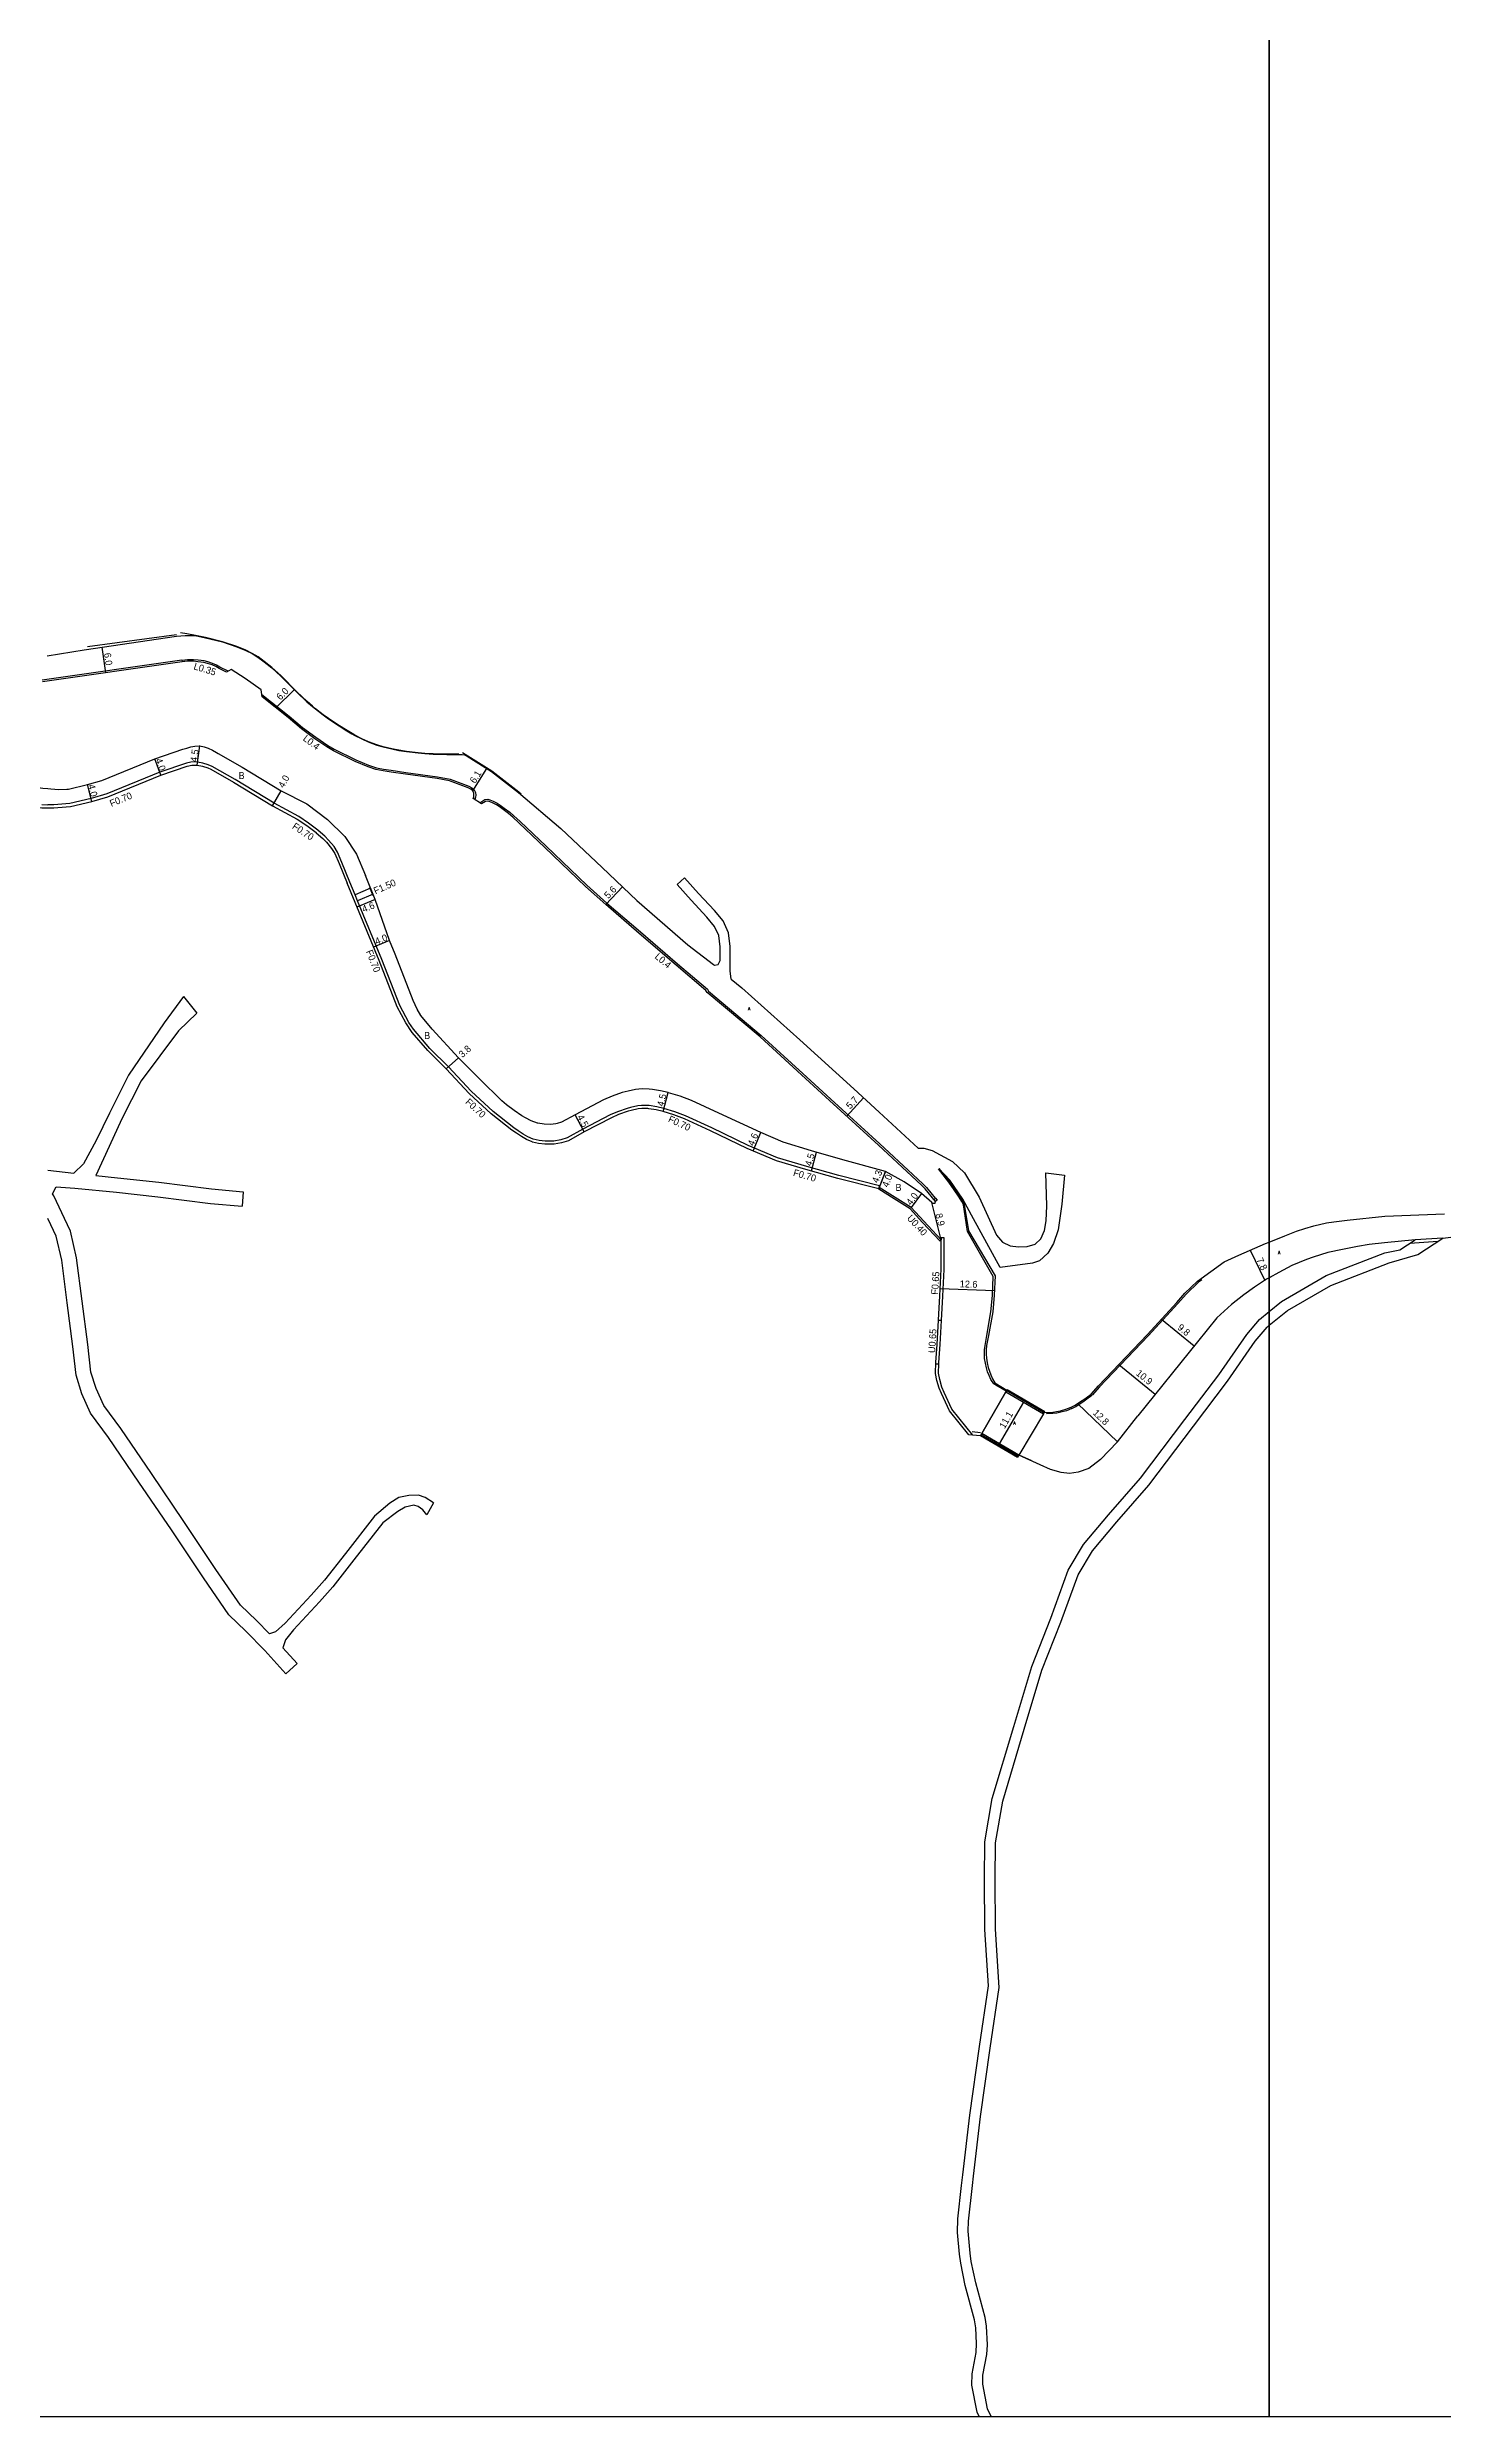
# Model space of a CAD drawing. Header units: metres. Extents: x -20000 to -16000, y -99000 to -96000.
# Drawn here: x -17083 to -16760, y -99000 to -98452 of the extents above; entities that cross this region are included whole.
import ezdxf

# ---------------------------------------------------------------- set-up
doc = ezdxf.new("R2010")
doc.units = ezdxf.units.M
doc.header["$LTSCALE"] = 2.5
for name, color, linetype in [('側溝・桝', 7, 'Continuous'), ('図郭', 7, 'Continuous'), ('幅員', 7, 'Continuous'), ('歩道・分離帯・安全施設', 7, 'Continuous'), ('舗装', 7, 'Continuous'), ('道路', 7, 'Continuous')]:
    doc.layers.add(name, color=color, linetype=linetype)
doc.styles.get("Standard").update_dxf_attribs({"font": ''})
doc.styles.add('YOKO_DECO', font='txt.shx', dxfattribs={"bigfont": 'extfont.shx'})
doc.styles.get('Standard').set_extended_font_data('@MS PGothic')

msp = doc.modelspace()

# ---------------------------------------------------------------- linework, layer by layer
at = {"layer": '側溝・桝'}
for points in [[(-17083.79, -98598.44), (-17051.43, -98593.84), (-17051.36, -98594.34)], [(-17040.74, -98596.45), (-17042.64, -98595.51), (-17043.47, -98595.06), (-17044.35, -98594.66), (-17045.43, -98594.32), (-17046.31, -98594.09), (-17047.71, -98593.91), (-17048.78, -98593.81), (-17050.14, -98593.81), (-17051.41, -98593.97)], [(-17032.96, -98601.84), (-17026.61, -98606.86), (-17023.57, -98609.45), (-17020.48, -98611.75), (-17017.71, -98613.63), (-17016.2, -98614.52), (-17011.23, -98616.98), (-17008.26, -98618.22), (-17006.47, -98618.79), (-17004.84, -98619.12), (-17003.03, -98619.38), (-16999.67, -98619.87), (-16992.34, -98620.88), (-16989.44, -98621.43), (-16985.07, -98623.04), (-16984.37, -98623.42), (-16983.86, -98623.9), (-16983.56, -98624.51), (-16983.49, -98625.14), (-16983.56, -98625.61), (-16983.7, -98626.12)], [(-16982.52, -98626.89), (-16981.37, -98626.16), (-16980.73, -98626.08), (-16980.24, -98626.19), (-16979.44, -98626.54), (-16978.51, -98626.99), (-16977.83, -98627.42), (-16976.89, -98628.11), (-16975.64, -98629.05), (-16974.66, -98629.88), (-16973.25, -98631.21), (-16967.21, -98636.93), (-16957.82, -98645.94), (-16953.16, -98650.06), (-16945.4, -98656.76), (-16936.85, -98664.09), (-16929.94, -98670), (-16929.65, -98670.48), (-16917.48, -98680.69), (-16907.85, -98689.46), (-16901.4, -98695.38), (-16890.09, -98705.76), (-16882.46, -98712.8), (-16880.01, -98715.05), (-16879.23, -98715.84), (-16877.23, -98718.33)], [(-16875.81, -98746.59), (-16875.5, -98740.92), (-16875.2, -98734.76), (-16875.17, -98727.49), (-16875.85, -98727.48), (-16875.85, -98727.94)], [(-16761.04, -98728.28), (-16767.47, -98728.75)], [(-16759.86, -98727.51), (-16766.27, -98727.97)], [(-16877.08, -98756.61), (-16876.41, -98756.63), (-16876.4, -98756.27), (-16876.13, -98752.17), (-16875.81, -98746.59), (-16876.49, -98746.55)], [(-16868.58, -98773.07), (-16873.39, -98767.12), (-16875.2, -98763.23), (-16875.68, -98762), (-16876.19, -98760.26), (-16876.48, -98758.77), (-16876.41, -98756.63)]]:
    msp.add_lwpolyline(points, dxfattribs=at)
at = {"layer": '側溝・桝', "flags": 128}
for points in [[(-17011.4, -98648.18), (-17012.62, -98645.22), (-17014.43, -98640.68), (-17015.47, -98638.27), (-17016.26, -98637.02), (-17017.51, -98635.54), (-17018.38, -98634.64), (-17019.91, -98633.29), (-17019.99, -98633.23), (-17022.14, -98631.58), (-17024.4, -98630.09), (-17030.12, -98626.99), (-17039.15, -98621.48), (-17044.45, -98618.47), (-17045.4, -98618.09), (-17046.61, -98617.7), (-17047.86, -98617.47), (-17048.28, -98617.45), (-17049.35, -98617.53), (-17050.41, -98617.72), (-17056.57, -98619.81), (-17068.84, -98624.85), (-17072.44, -98625.88), (-17077.34, -98627.02), (-17078.29, -98627.14), (-17081.05, -98627.34), (-17082.45, -98627.33)], [(-17083.8, -98627.32), (-17082.45, -98627.33)], [(-17007.83, -98646.61), (-17011.4, -98648.18)], [(-17010.82, -98649.57), (-17011.4, -98648.18)], [(-17007.25, -98648), (-17010.82, -98649.57)], [(-16899.56, -98713.07), (-16906.94, -98710.99), (-16913.74, -98709.01), (-16920.47, -98706.16), (-16928.92, -98702.06), (-16934.97, -98699.28), (-16937.46, -98698.34), (-16939.97, -98697.57), (-16941.66, -98697.17), (-16943.36, -98696.91), (-16943.69, -98696.88), (-16945.16, -98696.89), (-16946.05, -98696.99), (-16947.71, -98697.32), (-16948.5, -98697.54), (-16950.7, -98698.33), (-16952.39, -98699.06), (-16958.72, -98702.35), (-16962.34, -98704.37), (-16963.86, -98704.83), (-16965.46, -98705.09), (-16966.06, -98705.13), (-16967.47, -98705.13), (-16968.85, -98704.99), (-16970.2, -98704.66), (-16970.21, -98704.65), (-16971.42, -98704.14), (-16972.57, -98703.49), (-16973.71, -98702.73), (-16974.72, -98702.04), (-16979.49, -98698.29), (-16984.54, -98693.6), (-16989.81, -98687.93), (-16994.1, -98683.68), (-16997.89, -98679.24), (-16998.97, -98677.69), (-17001.09, -98673.75), (-17005.22, -98663.12), (-17010.82, -98649.57)], [(-16890.29, -98716.14), (-16890.11, -98715.46), (-16899.56, -98713.07)], [(-16876.14, -98728.21), (-16880.16, -98723.94), (-16883.05, -98720.75), (-16886.72, -98718.46), (-16890.32, -98716.24), (-16890.29, -98716.14)], [(-16876.14, -98728.21), (-16875.85, -98727.94)]]:
    msp.add_lwpolyline(points, dxfattribs=at)
at = {"layer": '側溝・桝'}
msp.add_lwpolyline([(-16877.2, -98718.31), (-16876.82, -98718.78), (-16877.18, -98719.07), (-16877.56, -98718.6)], close=True, dxfattribs=at)
at = {"layer": '図郭'}
for points in [[(-17600, -99000), (-16800, -99000), (-16800, -98400), (-17600, -98400)], [(-16800, -99000), (-16000, -99000), (-16000, -98400), (-16800, -98400)]]:
    msp.add_lwpolyline(points, close=True, dxfattribs=at)
at = {"layer": '幅員'}
for points in [[(-17069.99, -98590.94), (-17069.15, -98596.86)], [(-17029.69, -98604.96), (-17025.43, -98600.73)], [(-16984.2, -98624.15), (-16980.92, -98619)], [(-16953.43, -98650.38), (-16949.56, -98646.32)], [(-16897.69, -98699.35), (-16893.81, -98695.12)], [(-16804.4, -98730.31), (-16801.03, -98737.3)], [(-16876.09, -98739.19), (-16863.54, -98739.65)], [(-16824.96, -98746.26), (-16817.33, -98752.43)], [(-16834.82, -98756.77), (-16826.38, -98763.61)], [(-16862.42, -98775.07), (-16856.79, -98765.5)], [(-16844.38, -98765.8), (-16835.1, -98774.61)]]:
    msp.add_lwpolyline(points, dxfattribs=at)
at = {"layer": '幅員', "flags": 128}
for points in [[(-17056.32, -98620.47), (-17057.73, -98616.72)], [(-17047.92, -98618.2), (-17047.34, -98613.73)], [(-17072.26, -98626.56), (-17073.27, -98622.69)], [(-17030.46, -98627.6), (-17028.52, -98624.1)], [(-17006.73, -98649.27), (-17010.98, -98651.03)], [(-17003.47, -98658.72), (-17007.17, -98660.24)], [(-16987.5, -98685.86), (-16990.32, -98688.41)], [(-16940.16, -98698.25), (-16939.02, -98693.9)], [(-16958.39, -98702.96), (-16960.53, -98699.01)], [(-16919.35, -98707.39), (-16917.61, -98703.13)], [(-16905.89, -98712.01), (-16904.67, -98707.68)], [(-16890.29, -98716.14), (-16888.75, -98712.12)], [(-16888.75, -98712.12), (-16890.18, -98715.86)], [(-16880.39, -98717.25), (-16882.8, -98720.44)], [(-16875.85, -98727.94), (-16878.02, -98719.31)]]:
    msp.add_lwpolyline(points, dxfattribs=at)
at = {"layer": '歩道・分離帯・安全施設'}
for points in [[(-17052.68, -98588.08), (-17073.3, -98590.81)], [(-16987.39, -98615.65), (-16990.15, -98615.66), (-16993.35, -98615.59), (-16995.3, -98615.48), (-16996.8, -98615.33), (-16999.48, -98615.01), (-17001.25, -98614.72), (-17002.87, -98614.39), (-17004.92, -98613.92), (-17006.36, -98613.5), (-17008.33, -98612.76), (-17009.83, -98612.07), (-17011.45, -98611.27), (-17012.1, -98610.9), (-17013.27, -98610.21), (-17015.04, -98609.08), (-17017.55, -98607.42), (-17018.75, -98606.52), (-17020.54, -98605.15), (-17021.25, -98604.58), (-17022.49, -98603.49), (-17024.84, -98601.25), (-17028.51, -98597.56), (-17030.63, -98595.65), (-17032.4, -98594.23), (-17033.85, -98593.16), (-17035.17, -98592.37), (-17036.66, -98591.64), (-17038.73, -98590.76), (-17042.06, -98589.65), (-17045.99, -98588.68), (-17048.34, -98588.21), (-17050.3, -98587.86), (-17051.81, -98587.63)], [(-16972.97, -98624.88), (-16973.54, -98624.43), (-16979.78, -98619.61), (-16986.54, -98615.31)], [(-16860.81, -98762.95), (-16863.22, -98761.56), (-16863.68, -98761.19), (-16864.38, -98760.26), (-16864.78, -98759.32), (-16865.13, -98758.44), (-16865.38, -98757.55), (-16865.65, -98756.46), (-16865.82, -98755.36), (-16865.85, -98754.38), (-16865.82, -98753.37), (-16865.71, -98752.37), (-16865.33, -98750.04), (-16864.37, -98744.58), (-16864.03, -98740.77), (-16863.88, -98736.39), (-16869.78, -98725.98), (-16870.72, -98719.82), (-16871.13, -98719.06), (-16871.88, -98717.84), (-16872.87, -98716.36), (-16874.08, -98714.63), (-16876.5, -98711.54)], [(-16815.59, -98737.18), (-16816.34, -98737.73), (-16819.25, -98740.47), (-16821.15, -98742.64), (-16828.01, -98750.1), (-16839.23, -98761.93), (-16840.97, -98763.83)], [(-16852.19, -98767.88), (-16860.67, -98762.86)], [(-16845.65, -98766.94), (-16844.74, -98766.47), (-16844.18, -98766.09), (-16843.08, -98765.37), (-16842.17, -98764.73), (-16841, -98763.85)], [(-16845.67, -98766.95), (-16846.91, -98767.43), (-16848.22, -98767.77), (-16849.14, -98767.98), (-16850.02, -98768.1), (-16851.55, -98768.19)], [(-16868.67, -98772.23), (-16866.81, -98772.5)], [(-16866.66, -98773.04), (-16858.19, -98777.88)], [(-16857.73, -98777.73), (-16855.14, -98778.91)]]:
    msp.add_lwpolyline(points, dxfattribs=at)
at = {"layer": '歩道・分離帯・安全施設', "flags": 128}
for points in [[(-17008.07, -98646.39), (-17008, -98646.57)], [(-17008, -98646.57), (-17007.96, -98646.66), (-17007.4, -98648.06), (-17007.28, -98648.34)]]:
    msp.add_lwpolyline(points, dxfattribs=at)
at = {"layer": '舗装'}
for points in [[(-16860.91, -98763.1), (-16866.46, -98772.71)], [(-16852.2, -98768.17), (-16857.89, -98777.71)]]:
    msp.add_lwpolyline(points, dxfattribs=at)
at = {"layer": '道路'}
for points in [[(-17082.64, -98592.92), (-17074.07, -98591.55), (-17052.68, -98588.35), (-17050.69, -98588.21), (-17048.35, -98588.25), (-17046, -98588.73), (-17042.07, -98589.69), (-17038.75, -98590.8), (-17036.68, -98591.68), (-17035.19, -98592.41), (-17033.87, -98593.2), (-17032.43, -98594.27), (-17030.66, -98595.69), (-17028.54, -98597.6), (-17024.87, -98601.28), (-17022.52, -98603.52), (-17021.28, -98604.62), (-17020.57, -98605.19), (-17018.78, -98606.55), (-17017.57, -98607.46), (-17015.07, -98609.12), (-17013.29, -98610.25), (-17012.12, -98610.94), (-17011.47, -98611.31), (-17009.85, -98612.11), (-17008.35, -98612.8), (-17006.38, -98613.54), (-17004.93, -98613.96), (-17002.88, -98614.44), (-17001.26, -98614.77), (-16999.48, -98615.06), (-16996.8, -98615.37), (-16995.31, -98615.53), (-16993.36, -98615.64), (-16990.15, -98615.71), (-16987.39, -98615.69), (-16986.62, -98615.69), (-16986.1, -98615.82), (-16985.51, -98616.08), (-16979.83, -98619.69), (-16973.6, -98624.51), (-16963.86, -98632.82), (-16954.27, -98641.82), (-16946.23, -98649.5), (-16934.49, -98659.74), (-16928.5, -98664.25), (-16928.26, -98664.45)], [(-16878.02, -98719.31), (-16877.83, -98719.47), (-16877.28, -98719.42), (-16877.18, -98719.07), (-16879.54, -98716.12), (-16880.31, -98715.35), (-16882.74, -98713.11), (-16890.37, -98706.07), (-16901.68, -98695.69), (-16908.14, -98689.77), (-16917.75, -98681.01), (-16929.97, -98670.76), (-16930.26, -98670.27), (-16937.12, -98664.41), (-16945.67, -98657.08), (-16953.43, -98650.38), (-16958.1, -98646.25), (-16967.5, -98637.23), (-16973.54, -98631.51), (-16974.94, -98630.19), (-16975.9, -98629.38), (-16977.13, -98628.44), (-16978.07, -98627.77), (-16978.72, -98627.36), (-16979.62, -98626.92), (-16980.38, -98626.59), (-16980.75, -98626.5), (-16981.22, -98626.56), (-16982.14, -98627.14), (-16984.07, -98625.88), (-16983.97, -98625.52), (-16983.91, -98625.13), (-16983.97, -98624.63), (-16984.2, -98624.15), (-16984.61, -98623.76), (-16985.24, -98623.42), (-16989.55, -98621.83), (-16992.41, -98621.29), (-16999.73, -98620.28), (-17003.09, -98619.8), (-17004.91, -98619.53), (-17006.58, -98619.2), (-17008.41, -98618.61), (-17011.4, -98617.36), (-17016.4, -98614.89), (-17017.93, -98613.98), (-17020.73, -98612.09), (-17023.83, -98609.78), (-17026.88, -98607.19), (-17032.89, -98602.43), (-17033.08, -98600.77), (-17036.85, -98598.15), (-17040.09, -98596.11), (-17041.14, -98596.66), (-17042.81, -98595.83), (-17043.63, -98595.39), (-17044.48, -98595), (-17045.53, -98594.67), (-17046.38, -98594.45), (-17047.75, -98594.27), (-17048.8, -98594.18), (-17050.12, -98594.18), (-17051.35, -98594.33), (-17083.72, -98598.93)], [(-16924.4, -98667.67), (-16924.65, -98665.75), (-16924.66, -98663.38), (-16924.69, -98660.08), (-16925.02, -98656.96), (-16926.3, -98654.21), (-16928.32, -98651.77), (-16932.01, -98647.83), (-16935.22, -98644.27)], [(-16928.26, -98664.45), (-16927.41, -98664.24), (-16926.97, -98663.39), (-16927.01, -98660.21), (-16927.27, -98657.58), (-16928.27, -98655.46), (-16930.06, -98653.3), (-16933.71, -98649.4), (-16936.94, -98645.81)], [(-16924.4, -98667.67), (-16921.95, -98669.71), (-16908.54, -98681.68), (-16896.1, -98693.01), (-16890.23, -98698.4), (-16881.18, -98706.72)], [(-16881.18, -98706.72), (-16879.91, -98706.76), (-16877.95, -98707.26), (-16873.25, -98709.8), (-16870.44, -98712.43), (-16867.1, -98718.1), (-16863.04, -98726.82), (-16861.72, -98728.47), (-16859.89, -98729.35), (-16857.96, -98729.54), (-16855.98, -98729.48), (-16854.17, -98728.97), (-16852.81, -98727.74), (-16851.95, -98725.81), (-16851.59, -98723.57), (-16851.43, -98720.1), (-16851.64, -98712.47)], [(-16847.38, -98712.96), (-16847.95, -98719.72), (-16848.81, -98725.59), (-16849.87, -98728.81), (-16851.23, -98731.04), (-16853.17, -98732.79), (-16854.78, -98733.34), (-16862.22, -98734.34), (-16868.38, -98723.05), (-16870.84, -98718.53), (-16873.84, -98714.14), (-16876.39, -98711.46)], [(-16876.39, -98711.46), (-16873.94, -98714.55), (-16872.72, -98716.29), (-16871.77, -98717.75), (-16871.01, -98718.99), (-16870.59, -98719.79), (-16869.52, -98725.82), (-16863.42, -98736.29), (-16863.58, -98740.76), (-16863.95, -98744.61), (-16864.96, -98750.05), (-16865.37, -98752.39), (-16865.47, -98753.36), (-16865.5, -98754.38), (-16865.41, -98755.3), (-16865.22, -98756.39), (-16864.97, -98757.48), (-16864.39, -98759.17), (-16864.03, -98760.05), (-16863.5, -98760.97), (-16860.68, -98762.71)], [(-16800, -98728.45), (-16799.67, -98728.31), (-16796.44, -98727.02), (-16793.71, -98725.95), (-16791.75, -98725.35), (-16789.71, -98724.71), (-16786.75, -98724.03), (-16785.1, -98723.8), (-16781.97, -98723.36), (-16773.31, -98722.46), (-16759.49, -98721.92)], [(-16765.63, -98731.3), (-16759.86, -98727.51), (-16742.85, -98725.38), (-16729.51, -98723.2), (-16722.28, -98722.08), (-16706.49, -98719.74), (-16705.61, -98720.54)], [(-16866.75, -98773.22), (-16869.5, -98773), (-16873.98, -98767.47), (-16875.83, -98763.49), (-16876.31, -98762.24), (-16876.85, -98760.43), (-16877.16, -98758.82), (-16877.07, -98756.23), (-16876.8, -98752.13), (-16876.17, -98740.88), (-16875.87, -98734.74), (-16875.85, -98727.94)], [(-16821.41, -98742.4), (-16819.5, -98740.23), (-16816.57, -98737.46), (-16810.45, -98733.01), (-16807.04, -98731.48), (-16800.89, -98728.75), (-16800, -98728.45)], [(-16769.81, -98730.26), (-16766.27, -98727.97), (-16773.34, -98728.64), (-16776.88, -98729.01), (-16779.63, -98729.44), (-16783.09, -98730.13), (-16786.46, -98730.89), (-16789.82, -98731.91), (-16791.39, -98732.48), (-16794.79, -98733.9), (-16797.79, -98735.49), (-16800, -98736.7)], [(-16800, -98736.7), (-16800.67, -98737.06), (-16803.4, -98738.84), (-16805.9, -98740.68), (-16808.7, -98742.88), (-16812.09, -98745.93), (-16816.59, -98751.51)], [(-16799.05, -98736.18), (-16800, -98736.7)], [(-16841.22, -98763.59), (-16839.49, -98761.69), (-16828.26, -98749.86), (-16821.41, -98742.4)], [(-16816.59, -98751.51), (-16830.43, -98768.6)], [(-16866.46, -98772.71), (-16860.91, -98763.1)], [(-16860.68, -98762.71), (-16860.91, -98763.1), (-16852.2, -98768.17), (-16851.98, -98767.8)], [(-16860.91, -98763.1), (-16852.2, -98768.17)], [(-16845.8, -98766.63), (-16844.92, -98766.17), (-16844.38, -98765.8), (-16843.28, -98765.08), (-16842.38, -98764.45), (-16841.22, -98763.59)], [(-16852.2, -98768.17), (-16857.89, -98777.71)], [(-16851.98, -98767.8), (-16851.57, -98767.84), (-16850.05, -98767.75), (-16849.2, -98767.63), (-16848.3, -98767.43), (-16847.02, -98767.1), (-16845.8, -98766.63)], [(-16839.02, -98778.72), (-16835.1, -98774.61), (-16830.43, -98768.6)], [(-16852.99, -98779.94), (-16857.89, -98777.71), (-16866.46, -98772.71), (-16866.75, -98773.22)], [(-16857.89, -98777.71), (-16866.46, -98772.71)], [(-16839.02, -98778.72), (-16841.7, -98780.8), (-16844.16, -98781.61), (-16846.22, -98781.92), (-16848.14, -98781.7), (-16850.62, -98781.02), (-16852.99, -98779.94)]]:
    msp.add_lwpolyline(points, dxfattribs=at)
at = {"layer": '道路', "flags": 128}
for points in [[(-17125.6, -98612.15), (-17123.03, -98612.87), (-17106.84, -98618.57), (-17098.03, -98621.09), (-17092.26, -98622.29), (-17083.6, -98623.52), (-17082.45, -98623.62)], [(-17126.17, -98617.45), (-17124.39, -98617.16), (-17108.17, -98622.34), (-17099.18, -98625.23), (-17093.01, -98626.67), (-17083.84, -98628.02), (-17082.45, -98628.03)], [(-17082.45, -98623.62), (-17081.76, -98623.68), (-17079.91, -98623.79), (-17078.07, -98623.75), (-17077.71, -98623.72), (-17073.27, -98622.69), (-17069.93, -98621.72), (-17057.73, -98616.72), (-17051.25, -98614.52), (-17050.32, -98614.25), (-17049.38, -98613.97), (-17048.43, -98613.77), (-17047.48, -98613.72), (-17047.34, -98613.73), (-17046.33, -98613.93), (-17045.35, -98614.3), (-17044.41, -98614.76), (-17043.47, -98615.25), (-17043.06, -98615.46), (-17037.48, -98618.64), (-17028.52, -98624.1), (-17022.53, -98627.11), (-17017.75, -98630.79), (-17013.74, -98634.7), (-17011.09, -98638.76), (-17009.02, -98643.73)], [(-17082.45, -98628.03), (-17081.03, -98628.04), (-17078.22, -98627.84), (-17077.22, -98627.71), (-17072.26, -98626.56), (-17068.61, -98625.51), (-17056.32, -98620.47), (-17050.23, -98618.4), (-17049.19, -98618.22), (-17048.13, -98618.18), (-17047.92, -98618.2), (-17046.68, -98618.42), (-17045.47, -98618.81), (-17044.74, -98619.1), (-17039.51, -98622.09), (-17030.46, -98627.6), (-17024.77, -98630.68), (-17022.55, -98632.15), (-17020.43, -98633.77), (-17020.37, -98633.82), (-17018.85, -98635.15), (-17018.03, -98636), (-17016.83, -98637.44), (-17016.09, -98638.6), (-17015.08, -98640.94), (-17013.27, -98645.48)], [(-16878.02, -98719.31), (-16880.39, -98717.25), (-16884.41, -98714.54), (-16888.75, -98712.12), (-16898.58, -98709.4), (-16905.89, -98707.34), (-16912.44, -98705.33), (-16917.61, -98703.13), (-16927.29, -98698.63), (-16933.57, -98695.74), (-16936.24, -98694.74), (-16938.96, -98693.91), (-16939.02, -98693.9), (-16940.8, -98693.46), (-16942.6, -98693.15), (-16943.4, -98693.07), (-16945.05, -98693.06), (-16946.55, -98693.2), (-16948.26, -98693.53), (-16949.61, -98693.9), (-16951.93, -98694.72), (-16953.95, -98695.58), (-16960.53, -98699.01), (-16963.65, -98700.75), (-16964.64, -98701.06), (-16964.97, -98701.13), (-16966.23, -98701.28), (-16967.71, -98701.22), (-16969.16, -98700.95), (-16969.23, -98700.93), (-16970.65, -98700.41), (-16972.02, -98699.74), (-16972.81, -98699.29), (-16974.65, -98698.07), (-16976.39, -98696.72), (-16977.48, -98695.8), (-16982.65, -98690.71), (-16987.5, -98685.86), (-16993.6, -98679.23), (-16996.17, -98676.07), (-16997.07, -98674.58), (-16997.98, -98672.63), (-17002.16, -98661.89), (-17003.47, -98658.72), (-17006.73, -98649.27), (-17009.02, -98643.73)], [(-16936.94, -98645.81), (-16935.22, -98644.27)], [(-16890.29, -98716.14), (-16899.74, -98713.75), (-16907.13, -98711.66), (-16913.98, -98709.67), (-16920.76, -98706.79), (-16929.22, -98702.7), (-16935.24, -98699.92), (-16937.69, -98699.01), (-16940.16, -98698.25), (-16941.79, -98697.86), (-16943.44, -98697.61), (-16943.72, -98697.59), (-16945.12, -98697.59), (-16945.95, -98697.68), (-16947.55, -98698), (-16948.29, -98698.21), (-16950.45, -98698.98), (-16952.09, -98699.69), (-16958.39, -98702.96), (-16962.06, -98705.02), (-16963.7, -98705.51), (-16965.38, -98705.79), (-16966.04, -98705.83), (-16967.51, -98705.83), (-16968.97, -98705.68), (-16970.39, -98705.33), (-16970.46, -98705.31), (-16971.73, -98704.77), (-16972.94, -98704.08), (-16974.11, -98703.31), (-16975.13, -98702.6), (-16979.94, -98698.83), (-16985.03, -98694.09), (-16990.32, -98688.41), (-16994.61, -98684.15), (-16998.17, -98679.99), (-16999.7, -98677.8), (-17001.7, -98674.09), (-17005.87, -98663.38), (-17013.27, -98645.48)], [(-17051.07, -98671.65), (-17055.56, -98677.79), (-17063.83, -98689.84), (-17068.16, -98698.68), (-17071.28, -98705), (-17074.18, -98710.36), (-17076.47, -98712.54)], [(-17051.07, -98671.65), (-17048, -98675.56)], [(-17048, -98675.56), (-17052.22, -98679.59), (-17060.85, -98691.21), (-17065.32, -98699.93), (-17068.29, -98706.37), (-17071.35, -98713.06)], [(-17082.45, -98711.85), (-17076.47, -98712.54)], [(-17081.34, -98717.28), (-17080.49, -98715.65), (-17076.2, -98715.96), (-17066.56, -98716.94), (-17057.01, -98718), (-17044.85, -98719.5), (-17037.48, -98720.18)], [(-17071.35, -98713.06), (-17066.35, -98713.57), (-17056.79, -98714.62), (-17044.64, -98716.12), (-17037.27, -98716.81)], [(-16875.85, -98727.94), (-16879.88, -98723.65), (-16882.8, -98720.44), (-16886.5, -98718.12), (-16890.18, -98715.86), (-16890.29, -98716.14)], [(-16851.64, -98712.47), (-16847.38, -98712.96)], [(-17031.2, -98819.01), (-17034.19, -98815.96), (-17037.88, -98812.38), (-17043.6, -98804.14), (-17050.97, -98793.02), (-17058.51, -98781.99), (-17065.54, -98771.59), (-17069.51, -98766.24), (-17071.27, -98762.3), (-17072.47, -98758.52), (-17073.21, -98752.15), (-17074.51, -98742.15), (-17075.8, -98732.06), (-17077.19, -98725.94), (-17078.61, -98722.97), (-17081.04, -98717.75), (-17081.34, -98717.28)], [(-17037.27, -98716.81), (-17037.48, -98720.18)], [(-17027.4, -98828.27), (-17032.29, -98822.9), (-17036.66, -98818.43), (-17040.56, -98814.65), (-17046.49, -98806.1), (-17053.88, -98794.97), (-17061.42, -98783.93), (-17068.4, -98773.62), (-17072.55, -98768.02), (-17074.55, -98763.55), (-17075.9, -98759.26), (-17076.69, -98752.58), (-17077.99, -98742.51), (-17079.25, -98732.67), (-17080.52, -98727.1), (-17081.77, -98724.47), (-17082.45, -98723.01)], [(-16800, -98744.47), (-16797.17, -98742.19), (-16786.84, -98736.2), (-16773.25, -98730.97), (-16769.81, -98730.26)], [(-16800, -98747.69), (-16795.75, -98744.26), (-16785.75, -98738.46), (-16772.29, -98733.28), (-16765.63, -98731.3)], [(-16864.92, -98900.4), (-16865.78, -98887.38), (-16865.88, -98875.74), (-16865.78, -98867.09), (-16864.08, -98857.12), (-16859.09, -98840.46), (-16854.94, -98826.57), (-16850.51, -98815.42), (-16846.48, -98804.28), (-16842.94, -98798.4), (-16837.15, -98791.51), (-16829.76, -98783.07), (-16819.54, -98769.48), (-16811.7, -98759.16), (-16805.22, -98749.84), (-16802.28, -98746.32), (-16800, -98744.47)], [(-16862.44, -98900.76), (-16863.28, -98887.29), (-16863.38, -98875.74), (-16863.28, -98867.32), (-16861.64, -98857.69), (-16856.67, -98841.08), (-16852.58, -98827.39), (-16848.17, -98816.31), (-16844.22, -98805.36), (-16840.9, -98799.86), (-16835.25, -98793.14), (-16827.82, -98784.64), (-16817.55, -98770.99), (-16809.68, -98760.63), (-16803.23, -98751.36), (-16800.52, -98748.11), (-16800, -98747.69)], [(-16993.26, -98788.77), (-16995.22, -98787.51), (-16996.77, -98786.96), (-16998.95, -98787.08), (-17001.29, -98787.52), (-17003.37, -98788.85), (-17006.88, -98791.82), (-17013.62, -98800.42), (-17018.45, -98806.64), (-17021.55, -98810.09), (-17027.59, -98816.57), (-17029.82, -98818.55), (-17031.2, -98819.01)], [(-16994.78, -98791.48), (-16995.74, -98790.35), (-16996.83, -98789.56), (-16997.85, -98789.24), (-16999.79, -98789.74), (-17001.53, -98790.71), (-17004.97, -98793.34), (-17011.71, -98801.94), (-17016.54, -98808.16), (-17019.64, -98811.6), (-17025.68, -98818.09), (-17027.47, -98820.44), (-17028.14, -98822.26)], [(-16993.26, -98788.77), (-16994.78, -98791.48)], [(-17024.81, -98825.91), (-17028.14, -98822.26)], [(-17024.81, -98825.91), (-17027.4, -98828.27)], [(-16871.16, -98946.55), (-16870.89, -98944.08), (-16869.27, -98930.27), (-16866.98, -98914.43), (-16864.92, -98900.4)], [(-16868.65, -98946.55), (-16868.41, -98944.38), (-16866.79, -98930.59), (-16864.51, -98914.85), (-16862.44, -98900.76)], [(-16867.06, -99000), (-16867.54, -98998.95), (-16868.78, -98992.7), (-16868.74, -98990.08), (-16867.78, -98985.18), (-16867.69, -98983.12), (-16867.84, -98979.46), (-16868.13, -98977.61), (-16870.3, -98969.65), (-16871.36, -98964.56), (-16871.67, -98962.42), (-16872.08, -98957.45), (-16872.03, -98954.29), (-16871.16, -98946.55)], [(-16864.32, -99000), (-16865.15, -98998.18), (-16866.27, -98992.48), (-16866.26, -98990.42), (-16865.32, -98985.64), (-16865.18, -98983.39), (-16865.36, -98979.1), (-16865.7, -98977.05), (-16867.87, -98969.07), (-16868.9, -98964.12), (-16869.18, -98962.2), (-16869.6, -98957.13), (-16869.57, -98954.82), (-16868.65, -98946.55)]]:
    msp.add_lwpolyline(points, dxfattribs=at)
at = {"layer": '道路'}
for points in [[(-16860.91, -98763.1), (-16852.2, -98768.17), (-16851.91, -98767.68), (-16860.62, -98762.61)], [(-16866.46, -98772.71), (-16857.89, -98777.71), (-16858.21, -98778.27), (-16866.79, -98773.27)]]:
    msp.add_lwpolyline(points, close=True, dxfattribs=at)

# ---------------------------------------------------------------- texts
at = {"layer": '側溝・桝'}
for s, rotation, p in [('L0.35', 343.1074, (-17048.86, -98596)), ('L0.4', 323, (-17023.6, -98612.33)), ('F0.70', 22.3044, (-17067.75, -98627.87)), ('F0.70', 326.5131, (-17026.09, -98632.73)), ('F1.50', 23.7212, (-17006.69, -98648.08)), ('F0.70', 291.9635, (-17008.93, -98661.28)), ('L0.4', 319.7519, (-16942.25, -98662.68)), ('F0.70', 317.0934, (-16986.04, -98696.25)), ('F0.70', 335.2713, (-16939.15, -98700.59)), ('F0.70', 344.2328, (-16910.21, -98713.09)), ('U0.40', 312.2794, (-16883.89, -98723.03)), ('F0.65', 86.3486, (-16876.59, -98740.67)), ('U0.65', 86.3486, (-16877.29, -98754.14))]:
    msp.add_text(s, height=1.6, rotation=rotation, dxfattribs=at).set_placement(p)
at = {"layer": '幅員'}
for s, rotation, p in [('6.0', 278, (-17069.48, -98592.34)), ('6.0', 45, (-17028.67, -98603.29)), ('4.0', 290.5224, (-17057.62, -98616.95)), ('4.5', 82.5522, (-17047.93, -98617.54)), ('4.0', 284.5882, (-17073.2, -98622.81)), ('4.0', 60.9954, (-17027.89, -98623.61)), ('6.1', 58, (-16983.65, -98622.55)), ('4.6', 21.9535, (-17009.4, -98652.3)), ('5.6', 46, (-16952.84, -98649.18)), ('4.0', 22.7001, (-17006.4, -98659.77)), ('3.8', 42.2292, (-16986.57, -98685.94)), ('4.5', 75.3262, (-16940.09, -98697.23)), ('4.5', 298.3756, (-16960.13, -98699.53)), ('5.7', 47, (-16896.89, -98697.83)), ('4.6', 67.7874, (-16919.2, -98706.37)), ('4.5', 74.2324, (-16905.87, -98711.03)), ('4.3', 69.0932, (-16890.47, -98714.93)), ('4.0', 69.0932, (-16888.13, -98715.92)), ('4.0', 52.9924, (-16882.83, -98720.1)), ('8.9', 284.0949, (-16877.23, -98722.05)), ('7.8', 295.6901, (-16803.04, -98732.55)), ('12.6', 358, (-16871.59, -98738.9)), ('9.8', 321, (-16821.39, -98748.46)), ('10.9', 321, (-16830.97, -98759.05)), ('11.1', 60, (-16861.19, -98771.72)), ('12.8', 316, (-16840.93, -98768.11))]:
    msp.add_text(s, height=1.6, rotation=rotation, dxfattribs=at).set_placement(p)
at = {"layer": '舗装'}
for p in [(-17038.34, -98621.39), (-16995.43, -98681.49), (-16886.43, -98716.62)]:
    msp.add_text('B', height=1.6, dxfattribs=at).set_placement(p)
at = {"layer": '舗装', "style": 'YOKO_DECO'}
for p in [(-16920.55, -98674.87, 206.98), (-16798, -98731.21, 202.36), (-16859.21, -98770.66, 204.54)]:
    msp.add_text('A', height=0.75, dxfattribs=at).set_placement(p)

doc.saveas('drawing.dxf')
